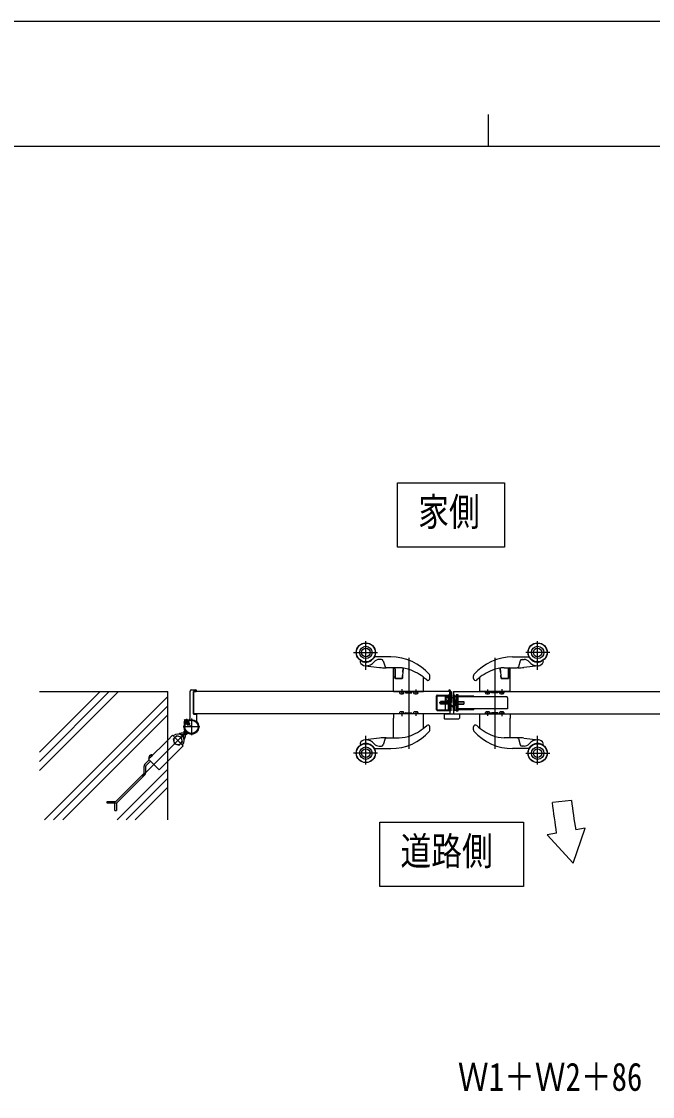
# Model space of a CAD drawing. Units: millimetres, scale not verified. Extents: x -4205 to 4205, y -2970 to 2970.
# Drawn here: x -733 to 251, y 1293 to 2970 of the extents above; entities that cross this region are included whole.
import ezdxf
from ezdxf.enums import TextEntityAlignment as Align

# ---------------------------------------------------------------- set-up
doc = ezdxf.new("R2010")
doc.units = ezdxf.units.MM
doc.header["$LTSCALE"] = 12
for name, color, linetype in [('0-2_USER1', 3, 'Continuous'), ('0-3_YKK_12', 2, 'Continuous'), ('0-4_YKK_A1', 4, 'Continuous'), ('0-5_YKK_D', 6, 'Continuous'), ('0-6_YKK_ZWAK', 7, 'Continuous')]:
    doc.layers.add(name, color=color, linetype=linetype)
doc.styles.add('ＭＳ ゴシック', font='')
doc.styles.get('ＭＳ ゴシック').set_extended_font_data('MS Gothic')

msp = doc.modelspace()

# ---------------------------------------------------------------- linework, layer by layer
at = {"layer": '0-2_USER1'}
for points in [[(-146.3, 2150.26), (-146.3, 2250.26), (20.1, 2250.26), (20.1, 2150.26)], [(-173.98, 1621.04), (-173.98, 1721.04), (50.02, 1721.04), (50.02, 1621.04)]]:
    msp.add_lwpolyline(points, close=True, dxfattribs=at)
at = {"layer": '0-3_YKK_12'}
for p, q in [((-61.98, 1908), (-61.98, 1925)), ((-62.18, 1907.5), (-81.7, 1907.5))]:
    msp.add_line(p, q, dxfattribs=at)
at = {"layer": '0-4_YKK_A1'}
for p, q in [((-195.98, 1959.12), (-195.98, 2003.6)), ((72.02, 1959.12), (72.02, 2003.6)), ((-215.28, 1986), (-177.68, 1986)), ((-156.98, 1979), (-181.84, 1979)), ((33.02, 1979), (57.88, 1979)), ((91.32, 1986), (53.72, 1986)), ((-197.17, 1965.27), (-174.44, 1962.54)), ((-171.7, 1975), (-175.07, 1975)), ((-168.83, 1972.88), (-165.91, 1963.41)), ((-165.49, 1962), (-164.02, 1962)), ((-143.98, 1962), (-164.02, 1962)), ((-128.98, 1977.4), (-128.98, 1835.54)), ((5.02, 1977.4), (5.02, 1835.54)), ((20.02, 1962), (40.06, 1962)), ((41.52, 1962), (40.06, 1962)), ((44.87, 1972.88), (41.95, 1963.41)), ((47.74, 1975), (51.11, 1975)), ((73.21, 1965.27), (50.48, 1962.54)), ((-152.98, 1948), (-152.98, 1961)), ((-152.98, 1925), (-152.98, 1948)), ((-152.98, 1948), (-150.48, 1948)), ((-150.48, 1960.5), (-150.48, 1948)), ((-150.48, 1948), (-150.48, 1945.3)), ((-138.98, 1945.3), (-150.48, 1945.3)), ((-149.98, 1960), (-149.98, 1958.23)), ((-149.48, 1945.5), (-139.44, 1945.5)), ((-138.98, 1945.3), (-138.57, 1950.01)), ((-138.6, 1949.86), (-138.94, 1945.96)), ((-138.14, 1955.14), (-138.6, 1949.86)), ((-137.61, 1961.17), (-138.14, 1955.14)), ((-138.13, 1954.99), (-137.6, 1961.06)), ((-137.59, 1961.31), (-137.58, 1961.31)), ((-105.98, 1925), (-105.98, 1946.81)), ((-95.98, 1945.26), (-95.98, 1949.65)), ((-27.98, 1945.26), (-27.98, 1949.65)), ((-17.98, 1925), (-17.98, 1946.81)), ((13.63, 1961.31), (13.62, 1961.31)), ((14.17, 1954.99), (13.64, 1961.06)), ((13.65, 1961.17), (14.18, 1955.14)), ((14.18, 1955.14), (14.64, 1949.86)), ((15.02, 1945.3), (14.61, 1950.01)), ((14.64, 1949.86), (14.98, 1945.96)), ((15.02, 1945.3), (26.52, 1945.3)), ((25.52, 1945.5), (15.48, 1945.5)), ((26.02, 1960), (26.02, 1958.23)), ((26.52, 1960.5), (26.52, 1948)), ((26.52, 1948), (26.52, 1945.3)), ((29.02, 1948), (26.52, 1948)), ((29.02, 1948), (29.02, 1961)), ((29.02, 1925), (29.02, 1948)), ((-139.98, 1928.47), (-139.98, 1920.43)), ((-117.98, 1928.03), (-117.98, 1920.43)), ((-5.98, 1928.03), (-5.98, 1920.43)), ((16.02, 1928.47), (16.02, 1920.43)), ((-704.98, 1925), (-504.98, 1925)), ((-610.24, 1925), (-704.98, 1830.25)), ((-596.09, 1925), (-704.98, 1816.11)), ((-581.95, 1925), (-704.98, 1801.97)), ((-504.98, 1917.12), (-697.1, 1725)), ((-504.98, 1725), (-504.98, 1925)), ((-469.98, 1884.94), (-469.98, 1925.5)), ((-467.98, 1927.5), (-460.98, 1927.5)), ((-464.98, 1890), (-464.98, 1925)), ((-464.68, 1925.3), (-460.48, 1925.3)), ((-459.98, 1925.8), (-459.98, 1926.5)), ((-152.98, 1925), (-105.98, 1925)), ((-143.48, 1924), (-143.38, 1922.88)), ((-136.58, 1922.88), (-136.48, 1924)), ((-133.98, 1925), (-133.98, 1923.3)), ((-133.68, 1923), (-124.28, 1923)), ((-123.98, 1923.3), (-123.98, 1925)), ((-121.78, 1924), (-121.78, 1925)), ((-114.18, 1924), (-121.78, 1924)), ((-121.48, 1924), (-121.38, 1922.88)), ((-114.58, 1922.88), (-114.48, 1924)), ((-114.18, 1925), (-114.18, 1924)), ((-85.48, 1896.5), (-85.48, 1918.5)), ((-85.48, 1918.5), (-64.98, 1918.5)), ((-84.48, 1919.5), (-65.98, 1919.5)), ((-84.48, 1896.5), (-84.48, 1918.5)), ((-71.98, 1919), (-71.98, 1896)), ((-71.48, 1919.5), (-67.48, 1919.5)), ((-71.48, 1916.5), (-64.98, 1916.5)), ((-58.98, 1915), (-70.48, 1915)), ((-65.98, 1919.5), (-67.48, 1919.5)), ((-67.48, 1919.5), (-65.98, 1919.5)), ((-67.48, 1919.5), (-67.48, 1895.5)), ((-65.98, 1926), (-65.98, 1927.5)), ((-65.98, 1895.5), (-65.98, 1919.5)), ((-65.98, 1917.9), (-65.98, 1919.5)), ((-65.98, 1916.92), (-65.98, 1917.9)), ((-65.98, 1917.08), (-65.98, 1895.5)), ((-64.98, 1925), (-64.98, 1890)), ((-64.98, 1918), (-64.98, 1925)), ((-64.98, 1896.5), (-64.98, 1918.5)), ((-64.98, 1895), (-64.98, 1916.5)), ((-63.78, 1911.5), (-63.78, 1903.5)), ((-63.48, 1911.5), (-63.48, 1903.5)), ((-63.48, 1903.5), (-63.48, 1911.5)), ((-58.98, 1925), (-58.98, 1890)), ((-58.98, 1920), (-57.48, 1920)), ((-58.98, 1895), (-58.98, 1920)), ((-58.68, 1911.5), (-58.98, 1911.5)), ((-58.68, 1911.5), (-58.68, 1903.5)), ((-56.68, 1909.5), (-58.68, 1911.5)), ((-57.48, 1895), (-57.48, 1920)), ((-54.98, 1918), (-57.48, 1918)), ((-54.98, 1917), (-57.48, 1917)), ((-54.98, 1912.5), (-55.88, 1912.5)), ((-55.88, 1902.5), (-55.88, 1912.5)), ((-54.98, 1919.9), (-54.98, 1895.1)), ((-53.98, 1919.9), (-54.98, 1919.9)), ((-54.98, 1912.5), (-54.98, 1917)), ((-53.98, 1895.1), (-53.98, 1919.9)), ((-27.48, 1918), (-51.98, 1918)), ((23.42, 1917), (-51.98, 1917)), ((-27.48, 1917), (-27.48, 1918)), ((29.02, 1925), (-17.98, 1925)), ((-9.78, 1925), (-9.78, 1924)), ((-9.78, 1924), (-2.18, 1924)), ((-9.38, 1922.88), (-9.48, 1924)), ((-2.48, 1924), (-2.58, 1922.88)), ((-2.18, 1924), (-2.18, 1925)), ((0.02, 1923.3), (0.02, 1925)), ((9.72, 1923), (0.32, 1923)), ((10.02, 1925), (10.02, 1923.3)), ((12.62, 1922.88), (12.52, 1924)), ((19.52, 1924), (19.42, 1922.88)), ((-504.98, 1902.98), (-682.96, 1725)), ((-139.98, 1894.57), (-139.98, 1886.53)), ((-117.98, 1894.57), (-117.98, 1886.97)), ((-85.48, 1896.5), (-64.98, 1896.5)), ((-84.48, 1895.5), (-65.98, 1895.5)), ((-79.48, 1905.5), (-79.48, 1909.5)), ((-64.98, 1909.5), (-79.48, 1909.5)), ((-64.98, 1909.12), (-79.48, 1909.12)), ((-64.98, 1905.88), (-79.48, 1905.88)), ((-64.98, 1905.5), (-79.48, 1905.5)), ((-67.48, 1895.5), (-71.48, 1895.5)), ((-68.48, 1910.38), (-63.98, 1905.13)), ((-67.48, 1895.5), (-65.98, 1895.5)), ((-67.48, 1895.5), (-65.98, 1895.5)), ((-65.98, 1911), (-64.98, 1911)), ((-64.98, 1904), (-65.98, 1904)), ((-64.98, 1904.7), (-64.98, 1910.3)), ((-63.78, 1903.5), (-64.98, 1904.7)), ((-63.98, 1905.13), (-60.64, 1901.22)), ((-63.48, 1903.5), (-63.78, 1903.5)), ((-58.68, 1903.5), (-58.98, 1903.5)), ((-57.48, 1895), (-58.98, 1895)), ((-56.68, 1905.5), (-58.68, 1903.5)), ((-51.98, 1909.5), (-56.68, 1909.5)), ((-56.68, 1909.5), (-56.68, 1905.5)), ((-56.68, 1909.1), (-51.98, 1909.1)), ((-56.68, 1905.9), (-51.98, 1905.9)), ((-51.98, 1905.5), (-56.68, 1905.5)), ((-55.88, 1902.5), (-54.98, 1902.5)), ((-54.98, 1895.3), (-54.98, 1902.5)), ((-54.98, 1895.1), (-53.98, 1895.1)), ((-51.98, 1909.5), (-42.98, 1909.5)), ((-51.98, 1909.1), (-42.98, 1909.1)), ((-51.98, 1905.9), (-42.98, 1905.9)), ((-51.98, 1905.5), (-42.98, 1905.5)), ((25.02, 1898), (-51.98, 1898)), ((-51.98, 1897), (-27.48, 1897)), ((-42.98, 1909.5), (-42.98, 1905.5)), ((-27.48, 1898), (-27.48, 1897)), ((-5.98, 1894.57), (-5.98, 1886.97)), ((16.02, 1894.57), (16.02, 1886.53)), ((-504.98, 1888.83), (-668.81, 1725)), ((-479.53, 1881.55), (-469.47, 1871.49)), ((-474.4, 1878.32), (-475.16, 1879.08)), ((-470.92, 1874.84), (-474.4, 1878.32)), ((-470.46, 1875.3), (-473.87, 1878.71)), ((-467.98, 1883), (-467.98, 1857)), ((-64.98, 1890), (-464.98, 1890)), ((-464.68, 1889.7), (-460.48, 1889.7)), ((-459.98, 1889.2), (-459.98, 1880.16)), ((-152.98, 1890), (-152.98, 1887)), ((-105.98, 1890), (-152.98, 1890)), ((-152.98, 1887), (-152.98, 1883.5)), ((-152.98, 1853.5), (-152.98, 1883.5)), ((-143.78, 1890), (-143.78, 1891)), ((-143.78, 1891), (-136.18, 1891)), ((-143.38, 1892.12), (-143.48, 1891)), ((-136.48, 1891), (-136.58, 1892.12)), ((-136.18, 1891), (-136.18, 1890)), ((-133.98, 1890), (-133.98, 1891.7)), ((-133.68, 1892), (-124.28, 1892)), ((-123.98, 1890), (-123.98, 1891.7)), ((-121.38, 1892.12), (-121.48, 1891)), ((-114.48, 1891), (-114.58, 1892.12)), ((-105.98, 1868.19), (-105.98, 1890)), ((-73.98, 1890), (-73.98, 1883.5)), ((-73.98, 1890), (-49.98, 1890)), ((-72.98, 1882.5), (-50.98, 1882.5)), ((-58.98, 1890), (741.02, 1890)), ((-49.98, 1890), (-49.98, 1883.5)), ((-17.98, 1890), (29.02, 1890)), ((-17.98, 1868.19), (-17.98, 1890)), ((-9.48, 1891), (-9.38, 1892.12)), ((-2.58, 1892.12), (-2.48, 1891)), ((0.02, 1890), (0.02, 1891.7)), ((9.72, 1892), (0.32, 1892)), ((10.02, 1890), (10.02, 1891.7)), ((12.22, 1891), (12.22, 1890)), ((19.82, 1891), (12.22, 1891)), ((12.52, 1891), (12.62, 1892.12)), ((19.42, 1892.12), (19.52, 1891)), ((19.82, 1890), (19.82, 1891)), ((29.02, 1890), (29.02, 1887)), ((29.02, 1887), (29.02, 1883.5)), ((29.02, 1853.5), (29.02, 1883.5)), ((-454.98, 1870), (-480.98, 1870)), ((-480.63, 1860.18), (-477.4, 1863.41)), ((-479.39, 1858.59), (-474.73, 1863.25)), ((-476.3, 1876.42), (-477.06, 1877.18)), ((-476.7, 1875.89), (-473.28, 1872.47)), ((-472.82, 1872.94), (-476.3, 1876.42)), ((-473.28, 1872.47), (-470.46, 1875.3)), ((-95.98, 1865.35), (-95.98, 1869.74)), ((-27.98, 1865.35), (-27.98, 1869.74)), ((-482.48, 1855.5), (-545.07, 1792.91)), ((-496.26, 1855.86), (-497.4, 1856.99)), ((-491.14, 1856.04), (-496.44, 1850.73)), ((-496.44, 1850.73), (-494.5, 1843.48)), ((-495.91, 1855.5), (-482.48, 1842.07)), ((-483.89, 1854.09), (-491.14, 1856.04)), ((-487.25, 1841.54), (-481.94, 1846.84)), ((-480.63, 1860.18), (-484.22, 1860.18)), ((-484.22, 1858.18), (-480.38, 1858.18)), ((-481.94, 1846.84), (-483.89, 1854.09)), ((-479.8, 1853.76), (-479.8, 1857.6)), ((-477.8, 1857.35), (-474.57, 1860.58)), ((-477.8, 1857.35), (-477.8, 1853.76)), ((-476.82, 1858.33), (-476.11, 1857.63)), ((-476.11, 1857.63), (-473.71, 1860.03)), ((-174.44, 1852.46), (-197.17, 1849.73)), ((-195.98, 1811.4), (-195.98, 1855.88)), ((-165.91, 1851.59), (-168.83, 1842.12)), ((-164.02, 1853), (-165.49, 1853)), ((-164.02, 1853), (-143.98, 1853)), ((40.06, 1853), (20.02, 1853)), ((40.06, 1853), (41.52, 1853)), ((41.95, 1851.59), (44.87, 1842.12)), ((50.48, 1852.46), (73.21, 1849.73)), ((72.02, 1811.4), (72.02, 1855.88)), ((-494.5, 1843.48), (-487.25, 1841.54)), ((-480.99, 1840.58), (-482.12, 1841.72)), ((-177.68, 1829), (-215.28, 1829)), ((-181.84, 1836), (-156.98, 1836)), ((-175.07, 1840), (-171.7, 1840)), ((57.88, 1836), (33.02, 1836)), ((51.11, 1840), (47.74, 1840)), ((53.72, 1829), (91.32, 1829)), ((-540.61, 1811.51), (-533.74, 1818.38)), ((-538.6, 1809.85), (-531.9, 1816.54)), ((-534.23, 1823.11), (-532.4, 1822.48)), ((-533.81, 1820.57), (-534.08, 1821.03)), ((-532.75, 1821.63), (-533.81, 1820.57)), ((-529.92, 1824.46), (-532.75, 1821.63)), ((-532.4, 1822.48), (-531.15, 1822.86)), ((-531.4, 1825.94), (-530.77, 1824.11)), ((-530.77, 1824.11), (-531.15, 1822.86)), ((-529.92, 1824.46), (-528.86, 1825.52)), ((-528.86, 1825.52), (-529.32, 1825.79)), ((-585.64, 1754.18), (-542.37, 1797.45)), ((-583.98, 1752.17), (-540.36, 1795.78)), ((-504.98, 1803.98), (-583.96, 1725)), ((-541.79, 1798.86), (-541.79, 1808.68)), ((-539.19, 1798.61), (-539.19, 1808.43)), ((-504.98, 1789.84), (-569.82, 1725)), ((-504.98, 1775.7), (-555.68, 1725)), ((-599.29, 1753.59), (-587.05, 1753.59)), ((-599.29, 1750.99), (-599.29, 1753.59)), ((-586.8, 1750.99), (-599.29, 1750.99)), ((-587.75, 1739.45), (-587.75, 1750.99)), ((-585.15, 1751.35), (-585.15, 1739.45)), ((125, 1755.04), (95.17, 1751.86)), ((-587.75, 1739.45), (-585.15, 1739.45)), ((127.35, 1657.12), (146.22, 1712.06)), ((146.22, 1712.06), (131.44, 1709.46)), ((101.47, 1704.17), (87.13, 1701.64)), ((127.35, 1657.12), (87.13, 1701.64))]:
    msp.add_line(p, q, dxfattribs=at)
for points in [[(-149.98, 1958.23), (-149.98, 1948.8), (-149.98, 1946)], [(26.02, 1958.23), (26.02, 1948.8), (26.02, 1946)], [(-64.98, 1925), (-464.98, 1925), (-464.98, 1890)], [(-136.18, 1925), (-136.18, 1924), (-143.78, 1924), (-143.78, 1925)], [(-64.98, 1916.5), (-64.98, 1918), (-71.48, 1918), (-71.48, 1916.5)], [(-70.98, 1914.5), (-70.98, 1913.3), (-68.48, 1910.38)], [(-63.48, 1925), (-63.48, 1895), (-64.98, 1895)], [(-63.48, 1911.5), (-63.78, 1911.5), (-64.98, 1910.3)], [(-58.98, 1925), (741.02, 1925), (741.02, 1890)], [(-52.98, 1895.1), (-51.98, 1895.1), (-51.98, 1919.9), (-52.98, 1919.9), (-53.98, 1919.9)], [(-53.98, 1895.1), (-52.98, 1895.1), (-52.98, 1919.9)], [(12.22, 1925), (12.22, 1924), (19.82, 1924), (19.82, 1925)], [(25.02, 1915.4), (25.02, 1899.6), (25.02, 1898)], [(-54.98, 1895.3), (-56.18, 1895.3), (-57.48, 1895.3)], [(-479.26, 1878.31), (-477.21, 1877.6), (-475.97, 1877.98)], [(-473.87, 1878.71), (-474.7, 1879.55), (-477.53, 1876.72), (-476.7, 1875.89)], [(-476.29, 1881.28), (-475.58, 1879.23), (-475.97, 1877.98)], [(-474.7, 1879.55), (-473.64, 1880.61), (-474.9, 1881.33)], [(-121.78, 1890), (-121.78, 1891), (-114.18, 1891), (-114.18, 1890)], [(-2.18, 1890), (-2.18, 1891), (-9.78, 1891), (-9.78, 1890)], [(-479.65, 1861.16), (-480.35, 1861.87), (-477.95, 1864.27)], [(-477.53, 1876.72), (-478.59, 1875.66), (-479.31, 1876.92)], [(-497.4, 1856.99), (-504.98, 1849.4), (-534.87, 1819.51), (-518.47, 1803.11)], [(-518.47, 1803.11), (-504.98, 1816.6), (-480.99, 1840.58)]]:
    msp.add_lwpolyline(points, dxfattribs=at)
for centre, radius in [((-195.98, 1986), 15), ((-195.98, 1986), 14.7), ((-195.98, 1986), 9.71), ((72.02, 1986), 15), ((72.02, 1986), 14.7), ((72.02, 1986), 9.71), ((-195.98, 1986), 6.62), ((72.02, 1986), 6.62), ((-467.98, 1870), 11.5), ((-467.98, 1870), 10.35), ((-195.98, 1829), 15), ((-195.98, 1829), 14.7), ((-195.98, 1829), 9.71), ((-195.98, 1829), 6.62), ((72.02, 1829), 15), ((72.02, 1829), 14.7), ((72.02, 1829), 9.71), ((72.02, 1829), 6.62)]:
    msp.add_circle(centre, radius, dxfattribs=at)
for centre, radius, start, end in [((-181.84, 1977.5), 1.5, 90.00099, 148.99194), ((-156.98, 1899), 80, 41.1281, 89.99959), ((33.02, 1899), 80, 90.00041, 138.8719), ((57.88, 1977.5), 1.5, 31.00806, 89.99901), ((-203.55, 1971.34), 1.5, 62.67786, 207.00257), ((-195.98, 1975.2), 10, 207.00257, 263.14008), ((-195.98, 1986), 15, 242.67786, 328.99194), ((-195.98, 1986), 15, 261.17985, 278.82015), ((-195.98, 1975.2), 10, 263.14008, 270), ((-195.98, 1982.4), 17.2, 270, 320.22969), ((-175.07, 1965), 10, 90, 140.22969), ((-165.49, 2037), 75, 263.14008, 270), ((-171.7, 1972), 3, 17.10292, 90), ((-164, 1964), 2, 197.10292, 210), ((-164, 1964), 2, 210, 270), ((-151.98, 1961), 1, 90, 180), ((-151.98, 1960.5), 1.5, 0, 90), ((-152.98, 1960), 3, 0, 41.81031), ((-143.98, 1912), 50, 68.13628, 89.99998), ((-135.62, 1961), 2, 163.07655, 175), ((20.02, 1912), 50, 90.00002, 111.86372), ((11.66, 1961), 2, 5, 16.92345), ((29.02, 1960), 3, 138.18969, 180), ((28.02, 1960.5), 1.5, 90, 180), ((28.02, 1961), 1, 0, 90), ((40.04, 1964), 2, 270, 330), ((41.52, 2037), 75, 270, 276.85992), ((40.04, 1964), 2, 330, 342.89708), ((47.74, 1972), 3, 90, 162.89708), ((51.11, 1965), 10, 39.77031, 90), ((72.02, 1982.4), 17.2, 219.77031, 270), ((72.02, 1986), 15, 211.00806, 297.32214), ((72.02, 1986), 15, 261.17985, 278.82015), ((72.02, 1975.2), 10, 270, 276.85992), ((72.02, 1975.2), 10, 276.85992, 332.99743), ((79.59, 1971.34), 1.5, 332.99743, 117.32214), ((-149.48, 1946), 0.5, 180, 270), ((-139.44, 1946), 0.5, 270, 355), ((-137.1, 1961.02), 0.5, 82.01427, 175), ((-155.15, 1884.16), 80, 47.40829, 68.13629), ((-106.98, 1946.81), 1, 0, 38.17852), ((-98.98, 1945.25), 3, 227.26797, 0.1403), ((-98.98, 1949.65), 3, 0, 41.1286), ((-24.98, 1949.65), 3, 138.8714, 180), ((-24.98, 1945.25), 3, 179.8597, 312.73203), ((31.19, 1884.16), 80, 111.86371, 132.59171), ((-16.98, 1946.81), 1, 141.82148, 180), ((13.14, 1961.02), 0.5, 5, 97.98573), ((15.48, 1946), 0.5, 185, 270), ((25.52, 1946), 0.5, 270, 0), ((-467.98, 1925.5), 2, 90, 180), ((-464.68, 1925), 0.3, 90, 180), ((-460.98, 1926.5), 1, 360, 90), ((-460.48, 1925.8), 0.5, 270, 360), ((-142.09, 1922.99), 1.3, 185, 254.11915), ((-139.98, 1930.4), 9, 254.11915, 285.88085), ((-137.87, 1922.99), 1.3, 285.88085, 355), ((-133.68, 1923.3), 0.3, 180, 270), ((-124.28, 1923.3), 0.3, 270, 0), ((-120.09, 1922.99), 1.3, 185, 254.11915), ((-117.98, 1930.4), 9, 254.11915, 285.88085), ((-115.87, 1922.99), 1.3, 285.88085, 355), ((-84.48, 1918.5), 1, 90, 180), ((-71.48, 1919), 0.5, 90, 180), ((-70.48, 1914.5), 0.5, 90, 180), ((-65.98, 1925), 2.5, 0, 90), ((-65.98, 1925), 1, 0, 90), ((-8.09, 1922.99), 1.3, 185, 254.11915), ((-5.98, 1930.4), 9, 254.11915, 285.88085), ((-3.87, 1922.99), 1.3, 285.88085, 355), ((0.32, 1923.3), 0.3, 180, 270), ((9.72, 1923.3), 0.3, 270, 0), ((13.91, 1922.99), 1.3, 185, 254.11915), ((16.02, 1930.4), 9, 254.11915, 285.88085), ((18.13, 1922.99), 1.3, 285.88085, 355), ((23.42, 1915.4), 1.6, 0, 90), ((-84.48, 1896.5), 1, 180, 270), ((-71.48, 1896), 0.5, 180, 270), ((-57.98, 1903.5), 3.5, 220.57456, 253.39845), ((-478.19, 1877.57), 1.3, 149.0353, 210), ((-467.98, 1870), 11.5, 115.10278, 38.01228), ((-471.59, 1873.61), 9, 120.9647, 149.0353), ((-475.55, 1880.21), 1.3, 60, 120.9647), ((-474.98, 1884.94), 5, 295.10278, 359.99998), ((-464.68, 1890), 0.3, 180, 270), ((-460.48, 1889.2), 0.5, 360, 90), ((-454.98, 1880.16), 5, 180, 218.01228), ((-142.09, 1892.01), 1.3, 105.88085, 175), ((-139.98, 1884.6), 9, 74.11915, 105.88085), ((-137.87, 1892.01), 1.3, 5, 74.11915), ((-133.68, 1891.7), 0.3, 90, 180), ((-124.28, 1891.7), 0.3, 0, 90), ((-120.09, 1892.01), 1.3, 105.88085, 175), ((-117.98, 1884.6), 9, 74.11915, 105.88085), ((-115.87, 1892.01), 1.3, 5, 74.11915), ((-72.98, 1883.5), 1, 180, 270), ((-50.98, 1883.5), 1, 270, 360), ((-8.09, 1892.01), 1.3, 105.88085, 175), ((-5.98, 1884.6), 9, 74.11915, 105.88085), ((-3.87, 1892.01), 1.3, 5, 74.11915), ((0.32, 1891.7), 0.3, 90, 180), ((9.72, 1891.7), 0.3, 0, 90), ((13.91, 1892.01), 1.3, 105.88085, 175), ((16.02, 1884.6), 9, 74.11915, 105.88085), ((18.13, 1892.01), 1.3, 5, 74.11915), ((-156.98, 1916), 80, 270.00041, 318.8719), ((-155.15, 1930.84), 80, 291.86371, 312.59171), ((-106.98, 1868.19), 1, 321.82148, 0), ((-98.98, 1869.75), 3, 359.8597, 132.73203), ((-98.98, 1865.35), 3, 318.8714, 0), ((-24.98, 1869.75), 3, 47.26797, 180.1403), ((-24.98, 1865.35), 3, 180, 221.1286), ((33.02, 1916), 80, 221.1281, 269.99959), ((31.19, 1930.84), 80, 227.40829, 248.13629), ((-16.98, 1868.19), 1, 180, 218.17852), ((-489.19, 1848.79), 10, 315, 135), ((-489.19, 1848.79), 6.5, 84.54354, 275.45646), ((-489.19, 1848.79), 6.5, 275.45646, 84.54354), ((-484.22, 1855.18), 5, 90, 135.40999), ((-484.22, 1855.18), 3, 90, 110.54093), ((-480.38, 1859.58), 1.4, 270, 315), ((-482.8, 1853.76), 3, 339.45907, 0), ((-478.4, 1857.6), 1.4, 135, 180), ((-482.8, 1853.76), 5, 314.59001, 0), ((-203.55, 1843.66), 1.5, 152.99743, 297.32214), ((-195.98, 1839.8), 10, 96.85992, 152.99743), ((-195.98, 1839.8), 10, 90, 96.85992), ((-195.98, 1832.6), 17.2, 39.77031, 90), ((-165.49, 1778), 75, 90, 96.85992), ((-164, 1851), 2, 150, 162.89708), ((-164, 1851), 2, 90, 150), ((-153.78, 1854), 1, 270, 323.55544), ((-151.98, 1853.5), 1, 180, 185.39634), ((-143.98, 1903), 50, 270.00002, 291.86372), ((20.02, 1903), 50, 248.13628, 269.99998), ((28.02, 1853.5), 1, 354.60366, 0), ((29.82, 1854), 1, 216.44456, 270), ((40.04, 1851), 2, 30, 90), ((41.52, 1778), 75, 83.14008, 90), ((40.04, 1851), 2, 17.10292, 30), ((72.02, 1832.6), 17.2, 90, 140.22969), ((72.02, 1839.8), 10, 83.14008, 90), ((72.02, 1839.8), 10, 27.00257, 83.14008), ((79.59, 1843.66), 1.5, 242.67786, 27.00257), ((-195.98, 1829), 15, 31.00806, 117.32214), ((-195.98, 1829), 15, 81.17985, 98.82015), ((-181.84, 1837.5), 1.5, 211.00806, 269.99901), ((-175.07, 1850), 10, 219.77031, 270), ((-171.7, 1843), 3, 270, 342.89708), ((47.74, 1843), 3, 197.10292, 270), ((51.11, 1850), 10, 270, 320.22969), ((57.88, 1837.5), 1.5, 270.00099, 328.99194), ((72.02, 1829), 15, 62.67786, 148.99194), ((72.02, 1829), 15, 81.17985, 98.82015), ((-537.79, 1808.68), 4, 135, 180), ((-532.09, 1822.18), 2.3, 171.88409, 210), ((-530.21, 1821.92), 4.2, 98.11591, 171.88409), ((-530.47, 1823.8), 2.3, 60, 98.11591), ((-543.79, 1798.86), 2, 315, 0), ((-543.19, 1798.61), 4, 315, 0), ((-537.19, 1808.43), 2, 135, 180), ((-587.05, 1755.59), 2, 270, 315), ((-586.8, 1754.99), 4, 270, 315), ((-7899.62, 672.28), 8067.36, 7.34884, 7.69047), ((794.5, 1826.36), 673.28, 186.08068, 189.99886)]:
    msp.add_arc(centre, radius, start, end, dxfattribs=at)
at = {"layer": '0-6_YKK_ZWAK'}
for p, q in [((-4.98, 2825), (-4.98, 2775)), ((3895.02, 2775), (-3904.98, 2775))]:
    msp.add_line(p, q, dxfattribs=at)
msp.add_lwpolyline([(-4205, -2970), (4205, -2970), (4205, 2970), (-4205, 2970)], close=True, dxfattribs=at)

# ---------------------------------------------------------------- texts
at = {"layer": '0-2_USER1', "style": 'ＭＳ ゴシック', "width": 0.8}
for s, p in [('家側', (-114.3, 2170.26)), ('道路側', (-141.98, 1641.04))]:
    msp.add_text(s, height=43.99, dxfattribs=at).set_placement(p, align=Align.BOTTOM_LEFT)
at = {"layer": '0-5_YKK_D', "style": 'ＭＳ ゴシック', "width": 0.8}
msp.add_text('Ｗ1＋Ｗ2＋86', height=43.99, dxfattribs=at).set_placement((-52.38, 1289.09), align=Align.BOTTOM_LEFT)

doc.saveas('drawing.dxf')
